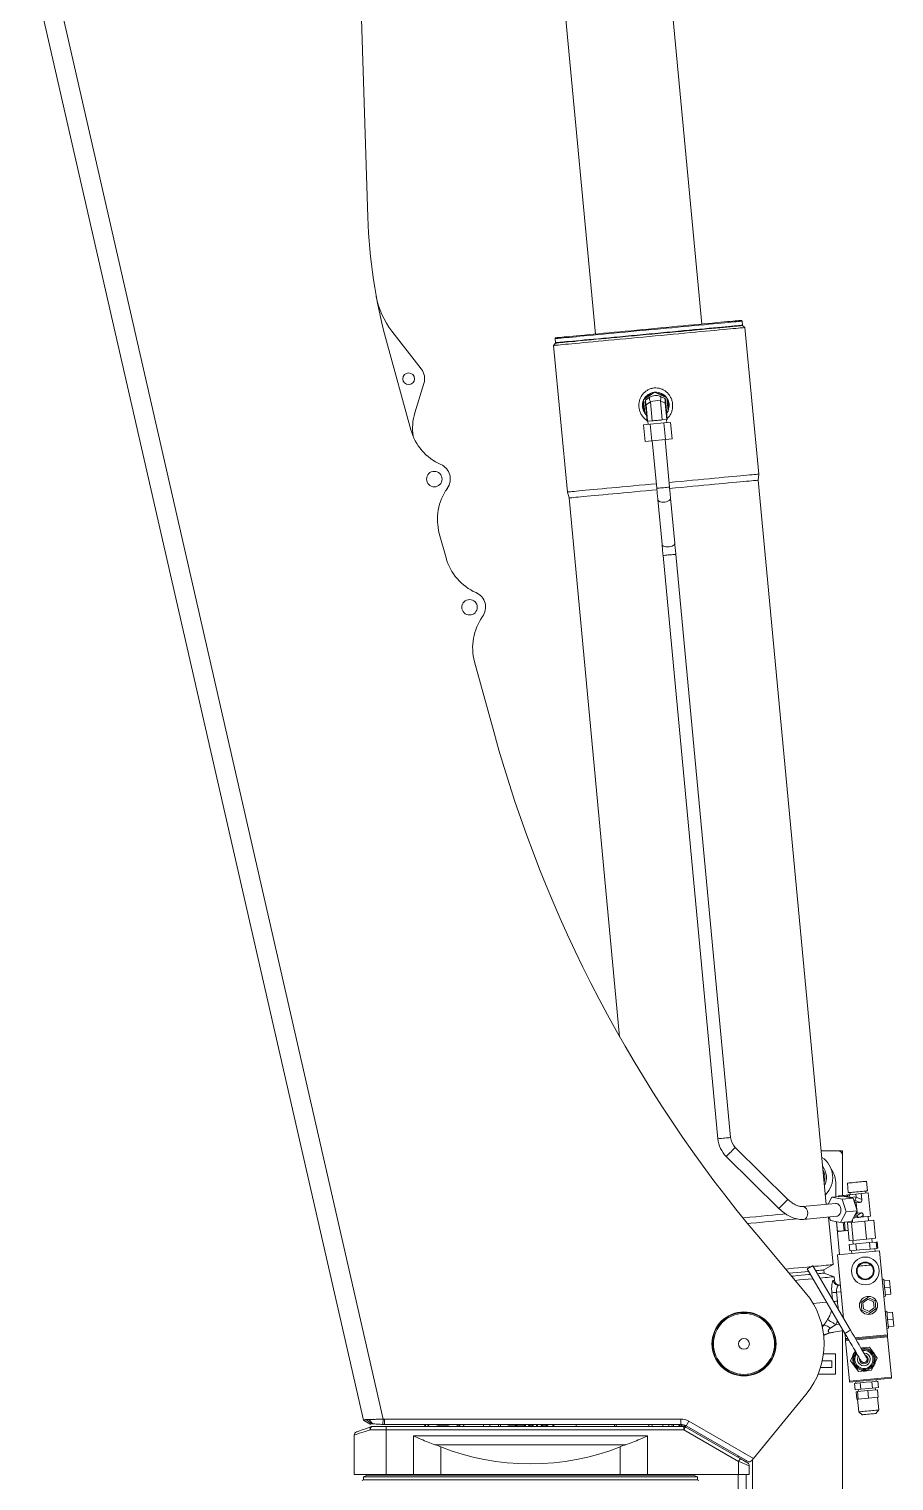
# Model space of a CAD drawing. Header units: millimetres. Extents: x 119 to 316, y 482 to 761.
# Drawn here: x 121.1 to 161.6, y 552.3 to 620.4 of the extents above; entities that cross this region are included whole.
import ezdxf

# ---------------------------------------------------------------- set-up
doc = ezdxf.new("R2010")
doc.units = ezdxf.units.MM

msp = doc.modelspace()

# ---------------------------------------------------------------- linework, layer by layer
at = {"color": 7, "linetype": 'Continuous', "lineweight": 15}
for p, q in [((152.623, 606.545), (149.824, 636.357)), ((144.861, 635.728), (147.645, 606.078)), ((121.122, 623.859), (136.79, 555.174)), ((136.59, 623.711), (136.983, 611.548)), ((154.536, 606.494), (154.519, 606.683)), ((154.647, 606.384), (154.538, 606.474)), ((155.292, 599.514), (154.647, 606.384)), ((137.861, 605.737), (139, 601.59)), ((139.49, 604.44), (138.108, 606.218)), ((145.757, 605.861), (145.775, 605.671)), ((145.777, 605.651), (145.687, 605.543)), ((145.687, 605.543), (146.332, 598.673)), ((139.189, 602.381), (139.614, 603.759)), ((150.411, 603.36), (149.894, 602.992)), ((149.894, 602.992), (149.953, 602.36)), ((149.996, 602.974), (150.197, 603.115)), ((150.989, 603.095), (150.411, 603.36)), ((150.668, 603.16), (150.892, 603.058)), ((150.688, 602.944), (150.772, 602.053)), ((150.912, 602.842), (150.688, 602.944)), ((151.048, 602.463), (150.989, 603.095)), ((149.953, 602.36), (150.032, 602.324)), ((149.991, 602.755), (150.063, 601.986)), ((150.217, 602.9), (150.016, 602.758)), ((150.016, 602.758), (150.088, 601.988)), ((150.217, 602.9), (150.301, 602.008)), ((150.912, 602.842), (150.937, 602.844)), ((150.912, 602.842), (150.984, 602.073)), ((150.937, 602.844), (151.009, 602.075)), ((150.977, 602.413), (151.048, 602.463)), ((150.215, 601.85), (149.899, 601.82)), ((149.972, 601.048), (149.899, 601.82)), ((150.088, 601.988), (150.063, 601.986)), ((150.301, 602.008), (150.088, 601.988)), ((150.093, 601.989), (150.107, 601.84)), ((150.848, 601.909), (150.215, 601.85)), ((150.288, 601.078), (150.215, 601.85)), ((150.984, 602.073), (150.772, 602.053)), ((151.164, 601.939), (150.848, 601.909)), ((150.92, 601.138), (150.848, 601.909)), ((150.993, 601.923), (150.979, 602.072)), ((151.009, 602.075), (150.984, 602.073)), ((151.236, 601.167), (151.164, 601.939)), ((150.288, 601.078), (149.972, 601.048)), ((150.92, 601.138), (150.288, 601.078)), ((150.305, 601.08), (150.515, 598.846)), ((151.112, 598.902), (150.903, 601.136)), ((151.236, 601.167), (150.92, 601.138)), ((155.269, 599.227), (155.292, 599.514)), ((158.456, 565.285), (155.269, 599.227)), ((146.332, 598.673), (146.408, 598.395)), ((146.408, 598.395), (148.779, 573.142)), ((150.564, 598.323), (150.762, 596.222)), ((151.359, 596.278), (151.162, 598.379)), ((140.334, 596.731), (140.649, 595.584)), ((150.811, 595.699), (153.378, 568.362)), ((153.975, 568.418), (151.408, 595.755)), ((141.984, 590.72), (142.899, 587.386)), ((156.661, 565.519), (154.195, 567.954)), ((159.007, 567.797), (158.22, 567.797)), ((158.22, 567.797), (158.857, 567.797)), ((158.22, 567.797), (159.007, 567.797)), ((159.207, 567.797), (159.007, 567.797)), ((159.207, 567.597), (159.207, 567.797)), ((159.207, 567.597), (159.207, 565.697)), ((153.773, 567.528), (156.24, 565.092)), ((158.907, 565.634), (158.907, 566.222)), ((159.442, 566.282), (159.484, 565.834)), ((160.38, 565.918), (160.338, 566.366)), ((158.72, 565.616), (158.544, 565.293)), ((158.72, 565.616), (159.237, 565.665)), ((159.192, 565.525), (158.72, 565.616)), ((159.047, 565.682), (159.015, 565.644)), ((159.192, 565.525), (159.708, 565.573)), ((159.392, 564.936), (159.192, 565.525)), ((159.708, 565.573), (159.237, 565.665)), ((159.464, 565.731), (159.544, 565.739)), ((159.474, 565.619), (159.464, 565.731)), ((159.474, 565.622), (159.464, 565.621)), ((159.544, 565.739), (159.692, 565.753)), ((159.555, 565.614), (159.544, 565.739)), ((159.555, 565.614), (159.852, 565.642)), ((159.559, 565.841), (159.568, 565.741)), ((159.692, 565.753), (159.84, 565.767)), ((159.908, 564.985), (159.708, 565.573)), ((159.84, 565.767), (160.093, 565.79)), ((159.852, 565.642), (159.84, 565.767)), ((159.851, 565.623), (160.118, 565.517)), ((160.093, 565.79), (160.42, 565.821)), ((160.118, 565.517), (160.093, 565.79)), ((160.315, 565.811), (160.306, 565.911)), ((160.523, 564.726), (160.42, 565.821)), ((158.892, 565.326), (157.336, 565.18)), ((158.546, 565.297), (158.455, 565.297)), ((158.455, 565.294), (158.544, 565.294)), ((158.94, 565.324), (158.892, 565.326)), ((159.12, 564.438), (159.392, 564.936)), ((159.392, 564.936), (159.908, 564.985)), ((159.636, 564.487), (159.908, 564.985)), ((159.74, 565.481), (159.766, 565.483)), ((159.861, 565.362), (159.758, 565.428)), ((160.044, 565.379), (159.777, 565.486)), ((159.784, 564.758), (159.907, 564.873)), ((159.85, 564.738), (160.09, 564.891)), ((159.861, 565.362), (160.044, 565.379)), ((159.892, 565.032), (159.861, 565.362)), ((159.907, 564.873), (159.898, 564.967)), ((159.907, 564.873), (160.09, 564.891)), ((157.392, 564.582), (158.948, 564.729)), ((158.771, 562.462), (158.562, 564.692)), ((158.592, 564.695), (158.648, 564.53)), ((158.648, 564.53), (159.12, 564.438)), ((158.934, 564.474), (159.079, 562.933)), ((158.935, 564.474), (158.978, 564.018)), ((159.12, 564.438), (159.636, 564.487)), ((159.286, 564.047), (159.248, 564.45)), ((159.303, 564.456), (159.341, 564.052)), ((159.445, 564.424), (159.64, 564.442)), ((159.445, 564.424), (159.524, 563.577)), ((159.64, 564.442), (160.259, 564.5)), ((159.64, 564.442), (159.72, 563.596)), ((159.679, 564.565), (159.69, 564.447)), ((159.726, 564.651), (159.795, 564.657)), ((159.769, 564.73), (159.85, 564.738)), ((159.795, 564.657), (159.953, 564.672)), ((160.189, 564.769), (160.05, 564.681)), ((160.05, 564.681), (160.196, 564.695)), ((160.196, 564.695), (160.189, 564.769)), ((160.196, 564.695), (160.523, 564.726)), ((160.259, 564.5), (160.682, 564.54)), ((160.259, 564.5), (160.338, 563.654)), ((160.437, 564.517), (160.418, 564.716)), ((160.682, 564.54), (160.761, 563.694)), ((155.292, 563.756), (157.473, 561.156)), ((159.72, 563.596), (159.524, 563.577)), ((159.695, 563.593), (159.711, 563.419)), ((160.338, 563.654), (159.72, 563.596)), ((160.475, 563.491), (159.843, 563.432)), ((160.761, 563.694), (160.338, 563.654)), ((160.791, 563.521), (160.475, 563.491)), ((160.503, 563.192), (160.475, 563.491)), ((160.607, 563.503), (160.591, 563.678)), ((160.836, 563.525), (160.791, 563.521)), ((160.82, 563.222), (160.791, 563.521)), ((160.864, 563.226), (160.836, 563.525)), ((160.946, 563.108), (158.979, 562.924)), ((158.979, 562.924), (159.258, 559.954)), ((159.843, 563.432), (159.527, 563.402)), ((159.555, 563.103), (159.527, 563.402)), ((159.713, 563.118), (159.555, 563.103)), ((159.64, 563.111), (159.651, 562.987)), ((159.871, 563.133), (159.713, 563.118)), ((159.871, 563.133), (159.843, 563.432)), ((160.187, 563.163), (159.871, 563.133)), ((160.503, 563.192), (160.187, 563.163)), ((160.661, 563.207), (160.503, 563.192)), ((160.82, 563.222), (160.661, 563.207)), ((160.746, 563.09), (160.735, 563.214)), ((160.864, 563.226), (160.82, 563.222)), ((161.315, 559.176), (160.946, 563.108)), ((157.561, 562.256), (159.331, 559.236)), ((159.589, 559.388), (157.82, 562.408)), ((158.343, 562.211), (158.771, 562.462)), ((158.357, 562.062), (158.343, 562.211)), ((158.825, 561.895), (158.357, 562.062)), ((158.841, 561.72), (158.825, 561.895)), ((159.036, 561.492), (159.114, 561.494)), ((161.151, 561.772), (161.072, 561.764)), ((161.158, 561.697), (161.422, 561.722)), ((161.453, 561.398), (161.422, 561.722)), ((158.937, 561.162), (159.143, 561.181)), ((158.937, 561.162), (158.976, 560.75)), ((160.398, 560.923), (160.091, 560.705)), ((160.406, 560.836), (160.17, 560.669)), ((160.739, 560.766), (160.398, 560.923)), ((160.668, 560.716), (160.406, 560.836)), ((160.774, 560.393), (160.739, 560.766)), ((161.147, 560.968), (161.226, 560.975)), ((161.189, 561.373), (161.453, 561.398)), ((161.219, 561.05), (161.483, 561.075)), ((161.483, 561.075), (161.453, 561.398)), ((160.091, 560.705), (160.127, 560.332)), ((160.127, 560.332), (160.468, 560.175)), ((160.17, 560.669), (160.197, 560.382)), ((160.197, 560.382), (160.46, 560.262)), ((160.46, 560.262), (160.695, 560.429)), ((160.468, 560.175), (160.774, 560.393)), ((160.695, 560.429), (160.668, 560.716)), ((161.292, 560.278), (161.212, 560.271)), ((161.299, 560.203), (161.563, 560.228)), ((161.593, 559.905), (161.563, 560.228)), ((158.901, 559.652), (158.65, 559.49)), ((161.287, 559.474), (161.366, 559.482)), ((161.329, 559.88), (161.593, 559.905)), ((161.359, 559.556), (161.623, 559.581)), ((161.623, 559.581), (161.593, 559.905)), ((158.702, 559.275), (159.255, 559.366)), ((159.207, 550.299), (159.207, 559.358)), ((159.325, 559.247), (159.349, 558.991)), ((159.349, 558.991), (159.468, 559.002)), ((159.353, 558.941), (159.349, 558.991)), ((159.496, 558.954), (159.353, 558.941)), ((159.358, 558.891), (159.353, 558.941)), ((159.524, 558.907), (159.358, 558.891)), ((159.536, 557), (159.358, 558.891)), ((159.797, 559.033), (161.315, 559.176)), ((161.32, 559.126), (159.825, 558.985)), ((161.324, 559.076), (159.853, 558.938)), ((161.315, 559.176), (161.32, 559.126)), ((161.32, 559.126), (161.324, 559.076)), ((161.324, 559.076), (161.502, 557.184)), ((158.321, 558.272), (158.882, 558.272)), ((158.882, 558.272), (158.882, 557.322)), ((159.596, 557.959), (159.809, 558.42)), ((160.08, 558.55), (160.476, 558.587)), ((160.476, 558.587), (160.841, 558.076)), ((160.841, 558.076), (160.578, 557.507)), ((158.72, 557.641), (158.184, 557.641)), ((158.266, 557.953), (158.72, 557.953)), ((158.72, 557.953), (158.72, 557.641)), ((159.96, 557.449), (159.596, 557.959)), ((160.578, 557.507), (159.96, 557.449)), ((160.27, 557.47), (160.18, 557.469)), ((160.358, 557.486), (160.27, 557.47)), ((158.882, 557.322), (158.07, 557.322)), ((159.536, 557), (161.502, 557.184)), ((159.54, 556.95), (159.536, 557)), ((161.507, 557.134), (159.54, 556.95)), ((159.773, 556.896), (159.909, 556.909)), ((159.773, 556.896), (159.801, 556.598)), ((159.839, 556.978), (159.846, 556.903)), ((159.909, 556.909), (160.046, 556.922)), ((160.046, 556.922), (160.319, 556.948)), ((160.046, 556.922), (160.074, 556.623)), ((160.074, 556.623), (160.62, 556.675)), ((160.319, 556.948), (160.592, 556.973)), ((160.592, 556.973), (160.728, 556.986)), ((160.592, 556.973), (160.62, 556.675)), ((160.62, 556.675), (160.893, 556.7)), ((160.728, 556.986), (160.865, 556.999)), ((160.754, 556.587), (160.745, 556.686)), ((160.792, 556.992), (160.785, 557.067)), ((160.865, 556.999), (160.893, 556.7)), ((161.502, 557.184), (161.507, 557.134)), ((157.499, 556.367), (155.042, 553.373)), ((159.801, 556.598), (160.074, 556.623)), ((159.91, 556.507), (159.861, 556.503)), ((159.893, 556.154), (159.861, 556.503)), ((159.943, 556.159), (159.893, 556.154)), ((160.406, 556.554), (159.91, 556.507)), ((159.943, 556.159), (159.91, 556.507)), ((159.921, 556.157), (159.977, 555.56)), ((160.438, 556.206), (159.943, 556.159)), ((159.949, 556.612), (159.958, 556.512)), ((160.852, 556.596), (160.406, 556.554)), ((160.438, 556.206), (160.406, 556.554)), ((160.885, 556.247), (160.438, 556.206)), ((160.885, 556.247), (160.852, 556.596)), ((160.913, 555.647), (160.857, 556.245)), ((159.977, 555.56), (160.14, 555.424)), ((160.778, 555.484), (160.913, 555.647)), ((136.79, 555.174), (137.089, 554.986)), ((136.898, 555.198), (137.028, 555.207)), ((136.898, 555.198), (137.166, 555.003)), ((137.028, 555.207), (137.224, 555.004)), ((137.851, 554.721), (137.102, 554.721)), ((137.224, 555.004), (137.166, 555.003)), ((137.177, 554.871), (137.851, 554.871)), ((137.702, 555.222), (137.696, 554.972)), ((137.759, 554.971), (137.696, 554.972)), ((137.696, 554.972), (137.759, 554.971)), ((137.702, 555.222), (137.759, 555.221)), ((137.759, 555.221), (137.759, 554.971)), ((137.759, 555.221), (151.641, 555.221)), ((151.641, 554.971), (137.759, 554.971)), ((137.851, 554.721), (137.851, 554.871)), ((137.851, 554.871), (151.779, 554.871)), ((151.779, 554.721), (137.851, 554.721)), ((137.851, 554.721), (137.851, 552.621)), ((139.659, 554.971), (139.639, 554.871)), ((139.697, 554.971), (139.677, 554.871)), ((141.333, 554.871), (141.218, 554.971)), ((141.486, 554.923), (141.43, 554.971)), ((141.486, 554.871), (141.486, 554.923)), ((142.401, 554.971), (142.401, 554.871)), ((142.701, 554.971), (142.701, 554.871)), ((143.101, 554.971), (143.101, 554.962)), ((143.101, 554.962), (143.101, 554.871)), ((143.201, 554.871), (143.201, 554.971)), ((143.901, 554.878), (143.401, 554.878)), ((144.301, 554.932), (143.601, 554.932)), ((143.901, 554.919), (143.901, 554.878)), ((144.301, 554.871), (144.301, 554.932)), ((144.351, 554.871), (144.351, 554.971)), ((144.887, 554.871), (144.887, 554.971)), ((144.924, 554.971), (144.924, 554.871)), ((145.651, 554.871), (145.651, 554.971)), ((145.693, 554.971), (145.694, 554.871)), ((146.744, 554.871), (146.743, 554.971)), ((148.536, 554.871), (148.54, 554.971)), ((150.151, 554.978), (150.151, 554.871)), ((150.301, 554.963), (150.301, 554.871)), ((150.302, 554.959), (150.347, 554.971)), ((150.307, 554.871), (150.307, 554.96)), ((150.807, 554.971), (150.807, 554.871)), ((151.082, 554.971), (151.082, 554.871)), ((151.247, 554.871), (151.209, 554.971)), ((151.317, 554.871), (151.279, 554.971)), ((151.554, 554.971), (151.554, 554.913)), ((151.554, 554.913), (151.617, 554.913)), ((151.617, 554.971), (151.617, 554.871)), ((151.641, 555.221), (151.641, 554.971)), ((151.681, 554.962), (151.681, 554.871)), ((151.744, 554.96), (151.744, 554.871)), ((151.779, 554.721), (151.779, 554.871)), ((154.351, 553.236), (151.779, 554.721)), ((151.808, 554.942), (151.808, 554.868)), ((151.854, 554.851), (154.426, 553.366)), ((151.857, 554.922), (151.857, 554.849)), ((152.016, 555.12), (151.891, 554.904)), ((154.771, 553.241), (151.891, 554.904)), ((152.016, 555.12), (155.042, 553.373)), ((136.351, 554.475), (136.351, 552.621)), ((139.123, 554.432), (139.123, 552.621)), ((139.123, 554.432), (150.078, 554.432)), ((140.134, 554.022), (149.068, 554.022)), ((150.078, 554.432), (150.078, 552.621)), ((140.397, 553.927), (140.397, 552.621)), ((148.804, 553.927), (148.804, 552.621)), ((154.332, 553.494), (154.332, 553.42)), ((154.707, 553.204), (154.707, 553.278)), ((155.042, 553.373), (154.962, 553.276)), ((136.351, 552.621), (137.851, 552.621)), ((136.973, 552.593), (136.776, 552.521)), ((152.228, 552.593), (136.973, 552.593)), ((137.101, 552.621), (137.101, 552.593)), ((137.101, 552.621), (137.101, 552.593)), ((137.851, 552.621), (139.123, 552.621)), ((139.123, 552.621), (140.397, 552.621)), ((140.397, 552.621), (148.804, 552.621)), ((148.804, 552.621), (150.078, 552.621)), ((150.078, 552.621), (154.351, 552.621)), ((152.101, 552.593), (152.101, 552.621)), ((152.101, 552.593), (152.101, 552.621)), ((152.426, 552.521), (152.228, 552.593)), ((154.332, 552.621), (154.332, 551.301)), ((154.351, 553.236), (154.351, 552.621)), ((154.351, 552.621), (154.851, 552.621)), ((154.707, 549.904), (154.707, 552.621)), ((154.851, 553.034), (154.851, 552.621)), ((136.776, 552.521), (136.776, 552.371)), ((152.426, 552.521), (136.776, 552.521)), ((152.426, 552.371), (136.776, 552.371)), ((152.426, 552.371), (152.426, 552.521))]:
    msp.add_line(p, q, dxfattribs=at)
at = {"color": 8, "linetype": 'Continuous', "lineweight": 15}
for p, q in [((121.999, 624.06), (137.702, 555.222)), ((158.745, 560.83), (158.715, 561.141)), ((158.26, 559.527), (158.339, 559.624)), ((158.901, 559.652), (159.077, 559.668)), ((143.601, 554.971), (143.601, 554.932)), ((144.301, 554.971), (144.301, 554.932)), ((144.364, 554.971), (144.364, 554.871)), ((155.007, 553.331), (155.007, 549.845))]:
    msp.add_line(p, q, dxfattribs=at)
at = {"color": 7, "linetype": 'Continuous', "lineweight": 15, "flags": 128}
for points in [[(145.687, 605.543), (145.695, 605.543), (145.722, 605.546), (145.766, 605.55), (145.827, 605.556), (145.906, 605.563), (146.001, 605.572), (146.113, 605.583), (146.241, 605.595), (146.384, 605.608), (146.542, 605.623), (146.715, 605.639), (146.901, 605.657), (147.1, 605.675), (147.311, 605.695), (147.533, 605.716), (147.766, 605.738), (148.009, 605.761), (148.259, 605.784), (148.518, 605.808), (148.782, 605.833), (149.053, 605.859), (149.327, 605.884), (149.605, 605.91), (149.886, 605.937), (150.167, 605.963), (150.448, 605.99), (150.728, 606.016), (151.006, 606.042), (151.281, 606.068), (151.551, 606.093), (151.816, 606.118), (152.075, 606.142), (152.325, 606.166), (152.568, 606.189), (152.8, 606.211), (153.023, 606.231), (153.234, 606.251), (153.433, 606.27), (153.619, 606.287), (153.792, 606.304), (153.95, 606.318), (154.093, 606.332), (154.221, 606.344), (154.333, 606.354), (154.428, 606.363), (154.506, 606.371), (154.568, 606.376), (154.612, 606.381), (154.638, 606.383), (154.647, 606.384)], [(145.777, 605.651), (145.777, 605.651), (145.791, 605.653), (145.821, 605.656), (145.87, 605.66), (145.935, 605.666), (146.018, 605.674), (146.117, 605.683), (146.232, 605.694), (146.364, 605.707), (146.51, 605.72), (146.672, 605.735), (146.847, 605.752), (147.035, 605.77), (147.237, 605.789), (147.45, 605.809), (147.673, 605.83), (147.907, 605.851), (148.15, 605.874), (148.401, 605.898), (148.659, 605.922), (148.923, 605.947), (149.192, 605.972), (149.465, 605.998), (149.741, 606.024), (150.019, 606.05), (150.297, 606.076), (150.574, 606.102), (150.85, 606.128), (151.123, 606.153), (151.392, 606.179), (151.656, 606.203), (151.914, 606.228), (152.165, 606.251), (152.408, 606.274), (152.642, 606.296), (152.866, 606.317), (153.079, 606.337), (153.28, 606.356), (153.468, 606.374), (153.644, 606.39), (153.805, 606.405), (153.951, 606.419), (154.083, 606.431), (154.198, 606.442), (154.297, 606.452), (154.38, 606.459), (154.445, 606.465), (154.494, 606.47), (154.525, 606.473), (154.538, 606.474), (154.538, 606.474)], [(154.475, 606.719), (154.47, 606.719), (154.448, 606.717), (154.409, 606.713), (154.353, 606.708), (154.279, 606.701), (154.189, 606.692), (154.083, 606.682), (153.961, 606.671), (153.823, 606.658), (153.67, 606.644), (153.503, 606.628), (153.323, 606.611), (153.13, 606.593), (152.925, 606.574), (152.708, 606.553), (152.481, 606.532), (152.245, 606.51), (152, 606.487), (151.748, 606.463), (151.489, 606.439), (151.224, 606.414), (150.956, 606.389), (150.684, 606.363), (150.41, 606.338), (150.134, 606.312)], [(150.134, 606.312), (149.859, 606.286), (149.585, 606.26), (149.313, 606.235), (149.044, 606.209), (148.78, 606.184), (148.521, 606.16), (148.269, 606.136), (148.024, 606.114), (147.787, 606.091), (147.56, 606.07), (147.344, 606.05), (147.139, 606.03), (146.945, 606.012), (146.765, 605.995), (146.598, 605.98), (146.446, 605.965), (146.308, 605.952), (146.186, 605.941), (146.079, 605.931), (145.989, 605.922), (145.916, 605.916), (145.859, 605.91), (145.82, 605.907), (145.798, 605.905), (145.793, 605.904)], [(150.217, 602.9), (150.2, 602.935), (150.186, 602.97), (150.176, 603.003), (150.171, 603.033), (150.171, 603.06), (150.175, 603.084), (150.184, 603.102), (150.197, 603.115)], [(150.688, 602.944), (150.699, 602.982), (150.706, 603.018), (150.709, 603.053), (150.708, 603.084), (150.703, 603.11), (150.695, 603.132), (150.683, 603.149), (150.668, 603.16)], [(150.937, 602.844), (150.933, 602.885), (150.93, 602.922), (150.927, 602.955), (150.924, 602.981), (150.922, 603.001), (150.921, 603.013), (150.921, 603.017)], [(149.972, 602.351), (150.005, 602.31), (150.036, 602.279)], [(149.975, 602.928), (149.975, 602.924), (149.976, 602.912), (149.978, 602.892), (149.981, 602.866), (149.984, 602.833), (149.987, 602.796), (149.991, 602.755)], [(150.016, 602.758), (150.011, 602.757), (150.006, 602.757), (150.001, 602.756), (149.998, 602.756), (149.995, 602.756), (149.993, 602.755), (149.991, 602.755), (149.991, 602.755)], [(150.982, 602.367), (151.006, 602.404), (151.031, 602.451)], [(150.772, 602.053), (150.716, 602.047), (150.658, 602.042), (150.598, 602.036), (150.536, 602.031), (150.475, 602.025), (150.414, 602.019), (150.356, 602.014), (150.301, 602.008)], [(146.332, 598.673), (146.341, 598.674), (146.367, 598.676), (146.411, 598.68), (146.472, 598.686), (146.551, 598.693), (146.646, 598.702), (146.758, 598.713), (146.886, 598.725), (147.029, 598.738), (147.187, 598.753), (147.36, 598.769), (147.546, 598.787), (147.745, 598.805), (147.956, 598.825), (148.179, 598.846), (148.411, 598.868), (148.654, 598.891), (148.904, 598.914), (149.163, 598.939), (149.428, 598.963), (149.698, 598.989), (149.972, 599.015), (150.25, 599.041), (150.495, 599.064)], [(151.092, 599.12), (151.093, 599.12), (151.374, 599.146), (151.652, 599.172), (151.926, 599.198), (152.196, 599.223), (152.461, 599.248), (152.72, 599.273), (152.97, 599.296), (153.213, 599.319), (153.445, 599.341), (153.668, 599.362), (153.879, 599.381), (154.078, 599.4), (154.264, 599.418), (154.437, 599.434), (154.595, 599.449), (154.738, 599.462), (154.866, 599.474), (154.978, 599.485), (155.073, 599.494), (155.152, 599.501), (155.213, 599.507), (155.257, 599.511), (155.283, 599.513), (155.292, 599.514)], [(151.162, 598.379), (151.156, 598.44), (151.15, 598.502), (151.144, 598.566), (151.138, 598.631), (151.132, 598.698), (151.125, 598.766), (151.119, 598.834), (151.112, 598.902)], [(151.119, 598.837), (151.394, 598.863), (151.669, 598.889), (151.94, 598.915), (152.208, 598.94), (152.47, 598.964), (152.725, 598.988), (152.973, 599.012), (153.213, 599.034), (153.443, 599.056), (153.663, 599.076), (153.871, 599.096), (154.068, 599.114), (154.252, 599.132), (154.423, 599.148), (154.579, 599.162), (154.721, 599.176), (154.847, 599.188), (154.958, 599.198), (155.052, 599.207), (155.13, 599.214), (155.191, 599.22), (155.234, 599.224), (155.26, 599.226), (155.269, 599.227)], [(146.408, 598.395), (146.417, 598.396), (146.443, 598.398), (146.486, 598.402), (146.547, 598.408), (146.625, 598.415), (146.719, 598.424), (146.83, 598.435), (146.956, 598.447), (147.098, 598.46), (147.254, 598.475), (147.425, 598.491), (147.609, 598.508), (147.806, 598.526), (148.014, 598.546), (148.234, 598.567), (148.465, 598.588), (148.704, 598.611), (148.952, 598.634), (149.208, 598.658), (149.469, 598.683), (149.737, 598.708), (150.008, 598.733), (150.283, 598.759), (150.521, 598.781)], [(150.515, 598.846), (150.522, 598.778), (150.528, 598.709), (150.534, 598.642), (150.54, 598.575), (150.547, 598.51), (150.553, 598.446), (150.559, 598.384), (150.564, 598.323)], [(150.762, 596.222), (150.767, 596.161), (150.773, 596.099), (150.779, 596.035), (150.785, 595.97), (150.791, 595.903), (150.798, 595.835), (150.804, 595.767), (150.811, 595.699)], [(151.408, 595.755), (151.402, 595.823), (151.395, 595.892), (151.389, 595.959), (151.383, 596.026), (151.376, 596.091), (151.37, 596.155), (151.365, 596.217), (151.359, 596.278)], [(159.591, 566.295), (159.53, 566.29), (159.484, 566.285), (159.454, 566.283), (159.443, 566.282), (159.442, 566.282)], [(160.338, 566.366), (160.337, 566.366), (160.321, 566.364), (160.288, 566.361), (160.238, 566.356), (160.174, 566.35), (160.098, 566.343), (160.014, 566.335), (159.925, 566.327), (159.835, 566.318), (159.746, 566.31), (159.664, 566.302), (159.591, 566.295)], [(159.465, 565.721), (159.382, 565.713), (159.297, 565.705), (159.22, 565.698), (159.155, 565.692), (159.103, 565.687), (159.067, 565.684), (159.049, 565.682), (159.047, 565.682)], [(159.469, 565.671), (159.429, 565.668), (159.337, 565.659), (159.289, 565.654)], [(159.633, 565.847), (159.572, 565.842), (159.526, 565.837), (159.496, 565.835), (159.485, 565.834), (159.484, 565.834)], [(160.38, 565.918), (160.379, 565.918), (160.363, 565.916), (160.33, 565.913), (160.28, 565.908), (160.216, 565.902), (160.141, 565.895), (160.056, 565.887), (159.967, 565.879), (159.877, 565.87), (159.788, 565.862), (159.706, 565.854), (159.633, 565.847)], [(154.555, 564.651), (154.606, 564.656), (154.881, 564.682), (155.152, 564.707), (155.42, 564.732), (155.682, 564.757), (155.937, 564.781), (156.185, 564.804), (156.425, 564.827), (156.555, 564.839)], [(158.948, 564.729), (158.984, 564.736), (159.035, 564.762), (159.079, 564.805), (159.113, 564.862), (159.135, 564.929), (159.144, 565.003), (159.138, 565.078), (159.119, 565.15), (159.087, 565.214), (159.045, 565.266), (158.995, 565.304), (158.94, 565.324)], [(154.77, 564.386), (154.917, 564.4), (155.191, 564.426), (155.462, 564.451), (155.726, 564.476), (155.985, 564.501), (156.236, 564.524), (156.478, 564.547), (156.711, 564.569), (156.933, 564.59), (157.092, 564.604)], [(160.05, 564.681), (160.018, 564.678), (159.985, 564.675), (159.953, 564.672)], [(159.286, 564.047), (159.221, 564.041), (159.163, 564.036), (159.111, 564.031), (159.067, 564.027), (159.031, 564.023), (159.004, 564.021), (158.986, 564.019), (158.978, 564.018)], [(159.479, 564.065), (159.414, 564.059), (159.341, 564.052)], [(156.553, 562.254), (156.692, 562.267), (156.925, 562.289), (157.147, 562.309), (157.358, 562.329), (157.557, 562.348), (157.743, 562.365), (157.749, 562.366)], [(156.717, 562.058), (156.891, 562.075), (157.09, 562.093), (157.277, 562.111), (157.451, 562.127), (157.612, 562.142), (157.627, 562.144)], [(157.627, 562.144), (157.612, 562.142), (157.451, 562.127), (157.277, 562.111), (157.09, 562.093), (156.891, 562.075), (156.717, 562.058)], [(157.82, 562.408), (157.812, 562.403), (157.79, 562.39), (157.756, 562.37), (157.713, 562.345), (157.668, 562.319), (157.626, 562.294), (157.592, 562.274), (157.569, 562.261), (157.561, 562.256)], [(157.84, 562.374), (157.916, 562.382), (158.074, 562.396), (158.217, 562.41), (158.345, 562.422), (158.457, 562.432), (158.552, 562.441), (158.631, 562.449), (158.692, 562.455), (158.736, 562.459), (158.763, 562.461), (158.771, 562.462)], [(157.957, 562.175), (158.003, 562.179), (158.102, 562.188), (158.185, 562.196), (158.25, 562.202), (158.299, 562.207), (158.329, 562.21), (158.343, 562.211), (158.343, 562.211)], [(158.343, 562.211), (158.343, 562.211), (158.329, 562.21), (158.299, 562.207), (158.25, 562.202), (158.185, 562.196), (158.102, 562.188), (158.003, 562.179), (157.957, 562.175)], [(160.257, 562.416), (160.171, 562.408), (160.089, 562.4), (160.014, 562.393), (159.971, 562.389)], [(160.544, 562.443), (160.501, 562.439), (160.426, 562.432), (160.344, 562.424), (160.257, 562.416)], [(157.711, 562.001), (157.626, 561.993), (157.465, 561.978), (157.291, 561.962), (157.105, 561.944), (156.905, 561.925), (156.834, 561.919)], [(157.828, 561.801), (157.797, 561.798), (157.61, 561.781), (157.411, 561.762), (157.2, 561.742), (156.998, 561.723)], [(158.357, 562.062), (158.357, 562.062), (158.343, 562.06), (158.313, 562.057), (158.264, 562.053), (158.199, 562.047), (158.116, 562.039), (158.041, 562.032)], [(158.825, 561.895), (158.816, 561.894), (158.789, 561.891), (158.745, 561.887), (158.684, 561.882), (158.605, 561.874), (158.51, 561.865), (158.398, 561.855), (158.271, 561.843), (158.158, 561.832)], [(161.151, 561.772), (161.152, 561.771), (161.153, 561.757), (161.156, 561.725), (161.16, 561.677), (161.166, 561.614), (161.173, 561.541), (161.181, 561.459), (161.189, 561.373)], [(161.189, 561.373), (161.197, 561.288), (161.205, 561.206), (161.211, 561.132), (161.217, 561.07), (161.222, 561.021), (161.225, 560.99), (161.226, 560.976), (161.226, 560.975)], [(161.292, 560.278), (161.292, 560.278), (161.293, 560.264), (161.296, 560.232), (161.301, 560.183), (161.306, 560.121), (161.313, 560.047), (161.321, 559.966), (161.329, 559.88)], [(160.348, 558.094), (160.343, 558.102), (160.329, 558.126), (160.305, 558.166), (160.273, 558.222), (160.232, 558.292), (160.182, 558.376), (160.126, 558.473), (160.062, 558.581), (159.993, 558.699), (159.918, 558.826), (159.84, 558.961), (159.758, 559.1), (159.674, 559.243), (159.589, 559.388)], [(161.329, 559.88), (161.337, 559.794), (161.345, 559.713), (161.352, 559.639), (161.358, 559.576), (161.362, 559.528), (161.365, 559.496), (161.366, 559.482), (161.366, 559.482)], [(159.331, 559.236), (159.416, 559.091), (159.499, 558.948), (159.581, 558.809), (159.66, 558.675), (159.734, 558.548), (159.803, 558.429), (159.867, 558.321), (159.923, 558.224), (159.973, 558.14), (160.014, 558.07), (160.046, 558.015), (160.07, 557.975), (160.084, 557.95), (160.089, 557.942)], [(160.018, 558.063), (160.018, 558.06), (160.014, 557.999)], [(159.977, 555.56), (159.986, 555.56), (160.013, 555.563), (160.056, 555.567), (160.114, 555.572), (160.185, 555.579), (160.266, 555.587), (160.354, 555.595), (160.445, 555.604), (160.536, 555.612), (160.624, 555.62), (160.705, 555.628), (160.776, 555.635), (160.834, 555.64), (160.877, 555.644), (160.904, 555.647), (160.913, 555.647), (160.913, 555.647)], [(160.778, 555.484), (160.775, 555.484), (160.757, 555.482), (160.721, 555.479), (160.67, 555.474), (160.607, 555.468), (160.535, 555.461), (160.459, 555.454), (160.383, 555.447), (160.311, 555.44), (160.248, 555.434), (160.197, 555.43), (160.161, 555.426), (160.143, 555.425), (160.14, 555.424)], [(137.102, 554.721), (136.956, 554.673), (136.822, 554.629), (136.702, 554.59), (136.598, 554.556), (136.511, 554.527), (136.441, 554.504), (136.391, 554.488), (136.361, 554.478), (136.351, 554.475)], [(136.449, 554.616), (136.458, 554.619), (136.486, 554.629), (136.531, 554.645), (136.593, 554.668), (136.672, 554.697), (136.766, 554.731), (136.874, 554.77), (136.994, 554.814), (137.126, 554.862)], [(136.79, 555.174), (136.791, 555.174), (136.797, 555.175), (136.805, 555.177), (136.817, 555.18), (136.832, 555.183), (136.851, 555.188), (136.873, 555.193), (136.898, 555.198)], [(137.166, 555.003), (137.148, 554.999), (137.133, 554.996), (137.12, 554.992), (137.109, 554.99), (137.1, 554.988), (137.094, 554.987), (137.09, 554.986), (137.089, 554.986)], [(137.102, 554.721), (137.097, 554.746), (137.093, 554.77), (137.093, 554.793), (137.095, 554.813), (137.099, 554.831), (137.106, 554.845), (137.115, 554.855), (137.126, 554.862)], [(137.102, 554.721), (137.104, 554.75), (137.108, 554.778), (137.115, 554.804), (137.124, 554.827), (137.136, 554.846), (137.148, 554.86), (137.162, 554.868), (137.177, 554.871)], [(139.869, 554.971), (139.818, 554.914), (139.785, 554.871)], [(141.216, 554.871), (141.139, 554.964), (141.133, 554.971)], [(144.032, 554.871), (143.984, 554.889), (143.901, 554.919)], [(144.534, 554.971), (144.547, 554.951), (144.579, 554.919), (144.617, 554.905), (144.656, 554.91), (144.691, 554.933), (144.719, 554.971)], [(150.302, 554.959), (150.302, 554.96), (150.3, 554.964), (150.299, 554.971), (150.299, 554.971)], [(151.779, 554.721), (151.794, 554.746), (151.808, 554.771), (151.821, 554.793), (151.832, 554.813), (151.842, 554.829), (151.849, 554.841), (151.853, 554.848), (151.854, 554.851)], [(154.351, 553.236), (154.365, 553.262), (154.379, 553.286), (154.392, 553.309), (154.404, 553.328), (154.413, 553.344), (154.42, 553.356), (154.424, 553.364), (154.426, 553.366)], [(154.426, 553.366), (154.494, 553.327), (154.56, 553.289), (154.62, 553.254), (154.673, 553.223), (154.717, 553.198), (154.749, 553.18), (154.769, 553.168), (154.776, 553.164)], [(154.851, 553.034), (154.841, 553.038), (154.813, 553.05), (154.766, 553.068), (154.704, 553.094), (154.628, 553.124), (154.542, 553.159), (154.448, 553.197), (154.351, 553.236)]]:
    msp.add_lwpolyline(points, dxfattribs=at)
at = {"color": 8, "linetype": 'Continuous', "lineweight": 15, "flags": 128}
for points in [[(154.519, 606.683), (154.514, 606.683), (154.492, 606.681), (154.452, 606.677), (154.395, 606.672), (154.321, 606.665), (154.23, 606.656), (154.123, 606.646), (153.999, 606.634), (153.86, 606.621), (153.706, 606.607), (153.538, 606.591), (153.356, 606.574), (153.161, 606.556), (152.954, 606.536), (152.735, 606.516), (152.506, 606.494), (152.268, 606.472), (152.021, 606.449), (151.766, 606.425), (151.505, 606.4), (151.238, 606.375), (150.967, 606.35), (150.693, 606.324), (150.416, 606.298), (150.138, 606.272)], [(154.536, 606.494), (154.531, 606.494), (154.509, 606.492), (154.47, 606.488), (154.413, 606.482), (154.339, 606.475), (154.248, 606.467), (154.141, 606.457), (154.017, 606.445), (153.878, 606.432), (153.724, 606.418), (153.556, 606.402), (153.374, 606.385), (153.179, 606.367), (152.972, 606.347), (152.753, 606.327), (152.524, 606.305), (152.286, 606.283), (152.039, 606.259), (151.784, 606.236), (151.523, 606.211), (151.256, 606.186), (150.985, 606.161), (150.71, 606.135), (150.434, 606.109), (150.156, 606.083)], [(150.138, 606.272), (149.86, 606.246), (149.583, 606.22), (149.309, 606.194), (149.038, 606.169), (148.771, 606.144), (148.51, 606.119), (148.255, 606.095), (148.008, 606.072), (147.77, 606.049), (147.541, 606.028), (147.322, 606.007), (147.115, 605.988), (146.92, 605.97), (146.738, 605.953), (146.57, 605.937), (146.416, 605.922), (146.277, 605.909), (146.153, 605.898), (146.046, 605.888), (145.955, 605.879), (145.881, 605.872), (145.824, 605.867), (145.784, 605.863), (145.762, 605.861), (145.757, 605.861)], [(150.156, 606.083), (149.878, 606.057), (149.601, 606.031), (149.327, 606.005), (149.056, 605.979), (148.789, 605.954), (148.528, 605.93), (148.273, 605.906), (148.026, 605.883), (147.787, 605.86), (147.558, 605.839), (147.34, 605.818), (147.133, 605.799), (146.938, 605.781), (146.756, 605.763), (146.587, 605.748), (146.433, 605.733), (146.294, 605.72), (146.171, 605.709), (146.063, 605.698), (145.973, 605.69), (145.898, 605.683), (145.842, 605.678), (145.802, 605.674), (145.78, 605.672), (145.775, 605.671)], [(150.515, 598.846), (150.517, 598.846), (150.536, 598.848), (150.572, 598.851), (150.623, 598.856), (150.687, 598.862), (150.758, 598.869), (150.833, 598.876), (150.906, 598.883), (150.974, 598.889), (151.032, 598.894), (151.076, 598.899), (151.103, 598.901), (151.112, 598.902), (151.112, 598.902)], [(150.564, 598.323), (150.568, 598.305), (150.59, 598.27), (150.629, 598.241), (150.683, 598.218), (150.748, 598.204), (150.821, 598.199), (150.896, 598.204), (150.968, 598.218), (151.035, 598.24), (151.09, 598.269), (151.131, 598.304), (151.156, 598.341), (151.162, 598.379), (151.162, 598.379)], [(150.762, 596.222), (150.766, 596.203), (150.788, 596.169), (150.827, 596.139), (150.881, 596.117), (150.946, 596.103), (151.018, 596.098), (151.093, 596.102), (151.166, 596.116), (151.232, 596.139), (151.288, 596.168), (151.329, 596.202), (151.353, 596.24), (151.359, 596.278), (151.359, 596.278)], [(150.811, 595.699), (150.813, 595.699), (150.832, 595.701), (150.868, 595.704), (150.919, 595.709), (150.982, 595.715), (151.053, 595.722), (151.128, 595.729), (151.202, 595.736), (151.269, 595.742), (151.327, 595.748), (151.371, 595.752), (151.399, 595.754), (151.408, 595.755), (151.408, 595.755)], [(153.378, 568.362), (153.38, 568.362), (153.399, 568.364), (153.435, 568.367), (153.486, 568.372), (153.549, 568.378), (153.62, 568.385), (153.695, 568.392), (153.769, 568.399), (153.836, 568.405), (153.894, 568.41), (153.938, 568.415), (153.966, 568.417), (153.975, 568.418), (153.975, 568.418)], [(153.773, 567.528), (153.775, 567.529), (153.788, 567.542), (153.813, 567.568), (153.85, 567.605), (153.894, 567.65), (153.944, 567.701), (153.997, 567.754), (154.049, 567.807), (154.097, 567.855), (154.138, 567.897), (154.169, 567.928), (154.188, 567.948), (154.195, 567.954)], [(156.24, 565.092), (156.242, 565.094), (156.255, 565.107), (156.28, 565.133), (156.316, 565.169), (156.361, 565.214), (156.411, 565.265), (156.464, 565.319), (156.516, 565.371), (156.564, 565.42), (156.604, 565.461), (156.635, 565.492), (156.655, 565.512), (156.661, 565.519), (156.661, 565.519)], [(157.427, 565.163), (157.371, 565.179), (157.336, 565.18)], [(157.392, 564.582), (157.44, 564.594), (157.49, 564.624), (157.532, 564.671), (157.563, 564.73), (157.582, 564.799), (157.588, 564.873), (157.579, 564.948), (157.557, 565.019), (157.522, 565.08), (157.478, 565.13), (157.427, 565.163)], [(158.472, 560.702), (158.439, 560.699), (158.301, 560.686), (158.148, 560.672), (157.98, 560.656), (157.836, 560.642)], [(158.339, 559.624), (158.26, 559.617), (158.248, 559.616)], [(159.589, 559.388), (159.582, 559.383), (159.559, 559.37), (159.525, 559.35), (159.483, 559.325), (159.438, 559.299), (159.395, 559.274), (159.361, 559.254), (159.338, 559.241), (159.331, 559.236)]]:
    msp.add_lwpolyline(points, dxfattribs=at)
at = {"color": 7, "linetype": 'Continuous', "lineweight": 15}
for centre, radius in [((138.897, 603.98), 0.275), ((140.098, 599.279), 0.363), ((141.75, 593.271), 0.362), ((160.281, 562.167), 0.65), ((160.281, 562.167), 0.416), ((160.281, 562.167), 0.381), ((160.433, 560.549), 0.425), ((154.601, 558.746), 1.5), ((154.601, 558.746), 1.497), ((154.601, 558.746), 1.476), ((154.601, 558.746), 1.429), ((154.601, 558.746), 0.255)]:
    msp.add_circle(centre, radius, dxfattribs=at)
for centre, radius, start, end in [((161.97, 612.355), 25, 181.85, 195.35), ((141.069, 608.519), 3.75, 190.39894, 217.85), ((154.479, 606.679), 0.04, 5.36434, 95.36434), ((154.517, 606.492), 0.02, 275.36434, 5.36434), ((145.797, 605.864), 0.04, 95.36434, 185.36434), ((145.795, 605.673), 0.02, 185.36434, 275.36434), ((138.897, 603.98), 0.75, 342.85, 37.85), ((150.471, 602.727), 0.625, 157.0067, 213.72197), ((150.471, 602.727), 0.625, 97.0067, 153.72197), ((150.025, 602.933), 0.05, 125.22717, 185.36434), ((150.471, 602.727), 0.588, 104.78237, 145.94631), ((150.471, 602.727), 0.475, 65.5015, 125.22717), ((150.471, 602.727), 0.625, 37.0067, 93.72197), ((150.471, 602.727), 0.588, 44.78237, 85.94631), ((150.871, 603.012), 0.05, 5.36434, 65.5015), ((150.471, 602.727), 0.625, 337.0067, 33.72197), ((150.471, 602.727), 0.587, 344.78237, 25.94631), ((141.578, 601.643), 2.5, 162.85, 188.0984), ((150.471, 602.727), 0.588, 164.78237, 205.94631), ((141.411, 602.252), 2.5, 195.35, 246.17735), ((140.098, 599.279), 0.75, 324.52265, 66.17735), ((142.745, 597.393), 2.5, 144.52265, 195.35), ((143.059, 596.246), 2.5, 195.35, 246.25025), ((141.75, 593.271), 0.75, 324.44975, 66.25025), ((144.395, 591.381), 2.5, 144.44975, 195.35), ((203.169, 603.931), 62.5, 195.35, 220), ((154.722, 568.488), 1.35, 185.36434, 225.36434), ((154.722, 568.488), 0.75, 185.36434, 225.36434), ((159.007, 567.597), 0.2, 0, 90), ((157.632, 566.547), 1.125, 313.98442, 56.74425), ((157.632, 566.547), 0.831, 333.00891, 37.71977), ((157.632, 566.547), 0.757, 343.37233, 27.35634), ((157.632, 566.222), 1.275, 0, 34.18315), ((154.601, 558.746), 3.75, 320.62169, 40), ((160.218, 558.018), 0.55, 144.59221, 165.87218), ((160.218, 558.018), 0.475, 138.77282, 185.36434), ((160.218, 558.018), 0.475, 185.36434, 101.95586), ((160.218, 558.018), 0.298, 150.64271, 185.36434), ((160.218, 558.018), 0.298, 185.36434, 90.08597), ((160.218, 558.018), 0.205, 185.36434, 73.33462), ((160.218, 558.018), 0.55, 86.01992, 104.70876), ((160.218, 558.018), 0.15, 210.36434, 30.36434), ((160.218, 558.018), 0.55, 24.8565, 46.13646), ((160.218, 558.018), 0.55, 204.8565, 226.13646), ((160.218, 558.018), 0.55, 324.59221, 345.87218), ((137.177, 554.721), 0.15, 90, 110), ((140.501, 554.052), 0.889, 67.09186, 112.90814), ((144.313, 555.085), 0.154, 265.35841, 284.16831), ((144.635, 555.014), 0.147, 197.23047, 257.74013), ((144.592, 555.021), 0.154, 283.84874, 341.18066), ((145.251, 555.078), 0.208, 210.97869, 264.99023), ((145.251, 555.078), 0.173, 218.17587, 321.82413), ((145.251, 555.078), 0.208, 275.00977, 329.02131), ((151.641, 554.471), 0.75, 60, 90), ((151.641, 554.471), 0.5, 60, 90), ((151.779, 554.721), 0.15, 60, 90), ((136.501, 554.475), 0.15, 110, 180), ((154.846, 553.371), 0.15, 240, 320.62169), ((154.701, 553.034), 0.15, 0, 60), ((136.776, 552.321), 0.05, 90, 180), ((152.426, 552.321), 0.05, 0, 90)]:
    msp.add_arc(centre, radius, start, end, dxfattribs=at)
at = {"color": 8, "linetype": 'Continuous', "lineweight": 15}
for centre, radius, start, end in [((145.914, 559.112), 13.164, 5.45161, 7.14488), ((160.218, 558.018), 0.525, 136.96589, 185.36434), ((160.218, 558.018), 0.525, 185.36434, 103.76279), ((160.218, 558.018), 0.425, 141.03165, 185.36434), ((160.218, 558.018), 0.425, 185.36434, 99.69702)]:
    msp.add_arc(centre, radius, start, end, dxfattribs=at)
at = {"color": 7, "linetype": 'Continuous', "lineweight": 15}
for centre, major_axis, ratio, start_param, end_param in [((150.046, 602.703), (-0.05, 0.271), 0.07353, 0.033984, 1.354238), ((150.471, 602.727), (0.473, 0.044), 0.473684, 1.049592, 2.092001), ((150.892, 602.783), (-0.002, 0.275), 0.07353, 4.928947, 6.249201), ((159.648, 565.623), (-0.014, 0.149), 0.618034, 1.570796, 1.697136), ((159.782, 565.635), (0.022, 0.152), 0.461062, 3.37849, 4.696606), ((159.56, 565.615), (0.292, 0.027), 0.51117, 6.156845, 6.283185), ((159.999, 565.549), (-0.063, 0.165), 0.618966, 2.970421, 4.288537), ((159.56, 565.615), (0.228, -0.121), 0.226601, 5.952043, 6.078383), ((160.077, 564.715), (0.032, 0.174), 0.618966, 5.136241, 6.454357), ((139.123, 552.421), (2.5, 0), 0.700208, 1.036182, 1.154803), ((150.078, 552.421), (2.5, 0), 0.700208, 1.98679, 2.105411), ((144.601, 558.898), (8.25, 0), 0.700208, 4.177774, 5.247003)]:
    msp.add_ellipse(centre, major_axis=major_axis, ratio=ratio, start_param=start_param, end_param=end_param, dxfattribs=at)
for points, knots in [([(150.059, 602.031), (150.028, 602.051), (149.953, 602.101), (149.856, 602.207), (149.769, 602.343), (149.709, 602.494), (149.679, 602.653), (149.679, 602.816), (149.71, 602.975), (149.769, 603.125), (149.856, 603.259), (149.966, 603.373), (150.096, 603.462), (150.239, 603.525), (150.342, 603.541), (150.394, 603.549)], [0, 0, 0, 0, 0.054835, 0.133672, 0.213036, 0.292795, 0.37288, 0.452775, 0.532677, 0.611924, 0.69069, 0.76888, 0.846199, 0.923338, 1, 1, 1, 1]), ([(150.394, 603.549), (150.446, 603.551), (150.55, 603.554), (150.703, 603.519), (150.847, 603.456), (150.976, 603.364), (151.086, 603.248), (151.172, 603.112), (151.232, 602.962), (151.262, 602.802), (151.263, 602.639), (151.232, 602.48), (151.172, 602.331), (151.096, 602.208), (151.031, 602.145), (151.005, 602.12)], [0, 0, 0, 0, 0.076669, 0.153846, 0.231166, 0.309386, 0.388131, 0.467364, 0.547235, 0.627127, 0.707219, 0.787017, 0.866403, 0.945279, 1, 1, 1, 1]), ([(157.336, 565.18), (157.329, 565.179), (157.307, 565.178), (157.262, 565.18), (157.199, 565.192), (157.126, 565.213), (157.048, 565.245), (156.964, 565.287), (156.879, 565.339), (156.793, 565.401), (156.72, 565.462), (156.678, 565.503), (156.661, 565.519)], [0, 0, 0, 0, 0.055937, 0.162858, 0.269266, 0.376138, 0.484315, 0.594051, 0.705242, 0.817617, 0.930832, 1, 1, 1, 1]), ([(156.24, 565.092), (156.259, 565.074), (156.313, 565.022), (156.406, 564.942), (156.522, 564.856), (156.643, 564.779), (156.766, 564.713), (156.892, 564.659), (157.02, 564.617), (157.147, 564.589), (157.272, 564.576), (157.353, 564.58), (157.392, 564.582)], [0, 0, 0, 0, 0.055663, 0.158905, 0.262426, 0.366395, 0.471019, 0.576471, 0.682838, 0.790001, 0.897241, 1, 1, 1, 1]), ([(159.953, 564.672), (159.951, 564.675), (159.94, 564.689), (159.917, 564.714), (159.883, 564.736), (159.861, 564.737), (159.85, 564.738)], [0, 0, 0, 0, 0.05508, 0.365162, 0.682714, 1, 1, 1, 1]), ([(158.715, 561.141), (158.712, 561.177), (158.707, 561.25), (158.706, 561.356), (158.71, 561.455), (158.719, 561.543), (158.732, 561.617), (158.749, 561.674), (158.766, 561.712), (158.779, 561.716), (158.785, 561.719)], [0, 0, 0, 0, 0.123303, 0.246649, 0.370206, 0.493628, 0.618886, 0.743388, 0.872121, 1, 1, 1, 1]), ([(158.785, 561.719), (158.79, 561.689), (158.803, 561.627), (158.863, 561.551), (158.945, 561.5), (159.006, 561.494), (159.036, 561.492)], [0, 0, 0, 0, 0.2409818, 0.5000012, 0.7590223, 1, 1, 1, 1]), ([(159.096, 561.493), (159.066, 561.496), (159.003, 561.501), (158.92, 561.552), (158.859, 561.629), (158.847, 561.69), (158.841, 561.72)], [0, 0, 0, 0, 0.2410019, 0.5000149, 0.7590138, 1, 1, 1, 1]), ([(159.036, 561.492), (159.023, 561.486), (159.001, 561.477), (158.975, 561.43), (158.953, 561.373), (158.938, 561.305), (158.933, 561.224), (158.936, 561.182), (158.937, 561.162)], [0, 0, 0, 0, 0.263281, 0.428889, 0.518725, 0.762549, 0.883578, 1, 1, 1, 1]), ([(158.715, 561.141), (158.725, 561.142), (158.743, 561.144), (158.796, 561.149), (158.862, 561.155), (158.912, 561.16), (158.937, 561.162)], [0, 0, 0, 0, 0.25, 0.500001, 0.75, 1, 1, 1, 1]), ([(158.339, 559.624), (158.371, 559.667), (158.434, 559.752), (158.49, 559.844), (158.517, 559.889)], [0, 0, 0, 0, 0.509535, 1, 1, 1, 1]), ([(158.65, 559.49), (158.617, 559.51), (158.552, 559.552), (158.464, 559.595), (158.389, 559.622), (158.356, 559.624), (158.339, 559.624)], [0, 0, 0, 0, 0.246088, 0.500001, 0.753915, 1, 1, 1, 1]), ([(158.901, 559.652), (158.858, 559.677), (158.771, 559.728), (158.655, 559.798), (158.563, 559.856), (158.532, 559.878), (158.517, 559.889)], [0, 0, 0, 0, 0.244055, 0.5, 0.755947, 1, 1, 1, 1]), ([(158.65, 559.49), (158.628, 559.476), (158.597, 559.455), (158.571, 559.419), (158.557, 559.39), (158.548, 559.355), (158.551, 559.318), (158.565, 559.289), (158.597, 559.272), (158.646, 559.268), (158.683, 559.272), (158.702, 559.275)], [0, 0, 0, 0, 0.147379, 0.213857, 0.265357, 0.364132, 0.472303, 0.587957, 0.702718, 0.848298, 1, 1, 1, 1]), ([(158.325, 559.135), (158.395, 559.169), (158.538, 559.238), (158.693, 559.27), (158.772, 559.286)], [0, 0, 0, 0, 0.49205, 1, 1, 1, 1]), ([(137.028, 555.207), (137.074, 555.206), (137.167, 555.204), (137.334, 555.208), (137.514, 555.214), (137.639, 555.22), (137.702, 555.222)], [0, 0, 0, 0, 0.2499999, 0.5000005, 0.7500003, 1, 1, 1, 1]), ([(137.696, 554.972), (137.65, 554.974), (137.56, 554.976), (137.433, 554.982), (137.317, 554.99), (137.255, 554.999), (137.224, 555.004)], [0, 0, 0, 0, 0.250008, 0.499993, 0.74998, 1, 1, 1, 1]), ([(148.628, 554.971), (148.626, 554.957), (148.621, 554.925), (148.621, 554.891), (148.621, 554.871)], [0, 0, 0, 0, 0.417581, 1, 1, 1, 1]), ([(140.134, 554.022), (140.025, 554.059), (139.806, 554.134), (139.468, 554.278), (139.24, 554.38), (139.124, 554.431), (139.123, 554.432)], [0, 0, 0, 0, 0.329222, 0.660684, 0.998001, 1, 1, 1, 1]), ([(150.078, 554.432), (150.077, 554.431), (149.964, 554.381), (149.735, 554.279), (149.397, 554.134), (149.177, 554.059), (149.068, 554.022)], [0, 0, 0, 0, 0.002, 0.333612, 0.670778, 1, 1, 1, 1])]:
    msp.add_open_spline(points, degree=3, knots=knots, dxfattribs=at)
at = {"color": 8, "linetype": 'Continuous', "lineweight": 15}
for points, knots in [([(158.785, 561.719), (158.807, 561.719), (158.84, 561.72), (158.836, 561.72), (158.835, 561.72)], [0, 0, 0, 0, 0.666673, 1, 1, 1, 1]), ([(158.801, 560.733), (158.813, 560.734), (158.84, 560.737), (158.901, 560.742), (158.951, 560.747), (158.976, 560.75)], [0, 0, 0, 0, 0.257955, 0.628976, 1, 1, 1, 1]), ([(158.517, 559.889), (158.523, 559.899), (158.536, 559.921), (158.556, 559.955), (158.577, 559.994), (158.599, 560.037), (158.619, 560.078), (158.642, 560.127), (158.664, 560.18), (158.685, 560.237), (158.699, 560.277), (158.705, 560.297), (158.706, 560.303)], [0, 0, 0, 0, 0.076454, 0.162176, 0.257248, 0.361738, 0.475706, 0.560437, 0.720124, 0.856453, 0.965071, 1, 1, 1, 1]), ([(158.978, 559.839), (158.971, 559.816), (158.954, 559.751), (158.922, 559.691), (158.901, 559.652)], [0, 0, 0, 0, 0.349723, 1, 1, 1, 1]), ([(158.702, 559.275), (158.616, 559.258), (158.484, 559.231), (158.363, 559.171), (158.321, 559.149)], [0, 0, 0, 0, 0.650274, 1, 1, 1, 1]), ([(143.523, 554.971), (143.524, 554.97), (143.53, 554.959), (143.55, 554.945), (143.577, 554.933), (143.595, 554.932), (143.601, 554.932)], [0, 0, 0, 0, 0.027052, 0.4232781, 0.8013919, 1, 1, 1, 1])]:
    msp.add_open_spline(points, degree=3, knots=knots, dxfattribs=at)

doc.saveas('drawing.dxf')
